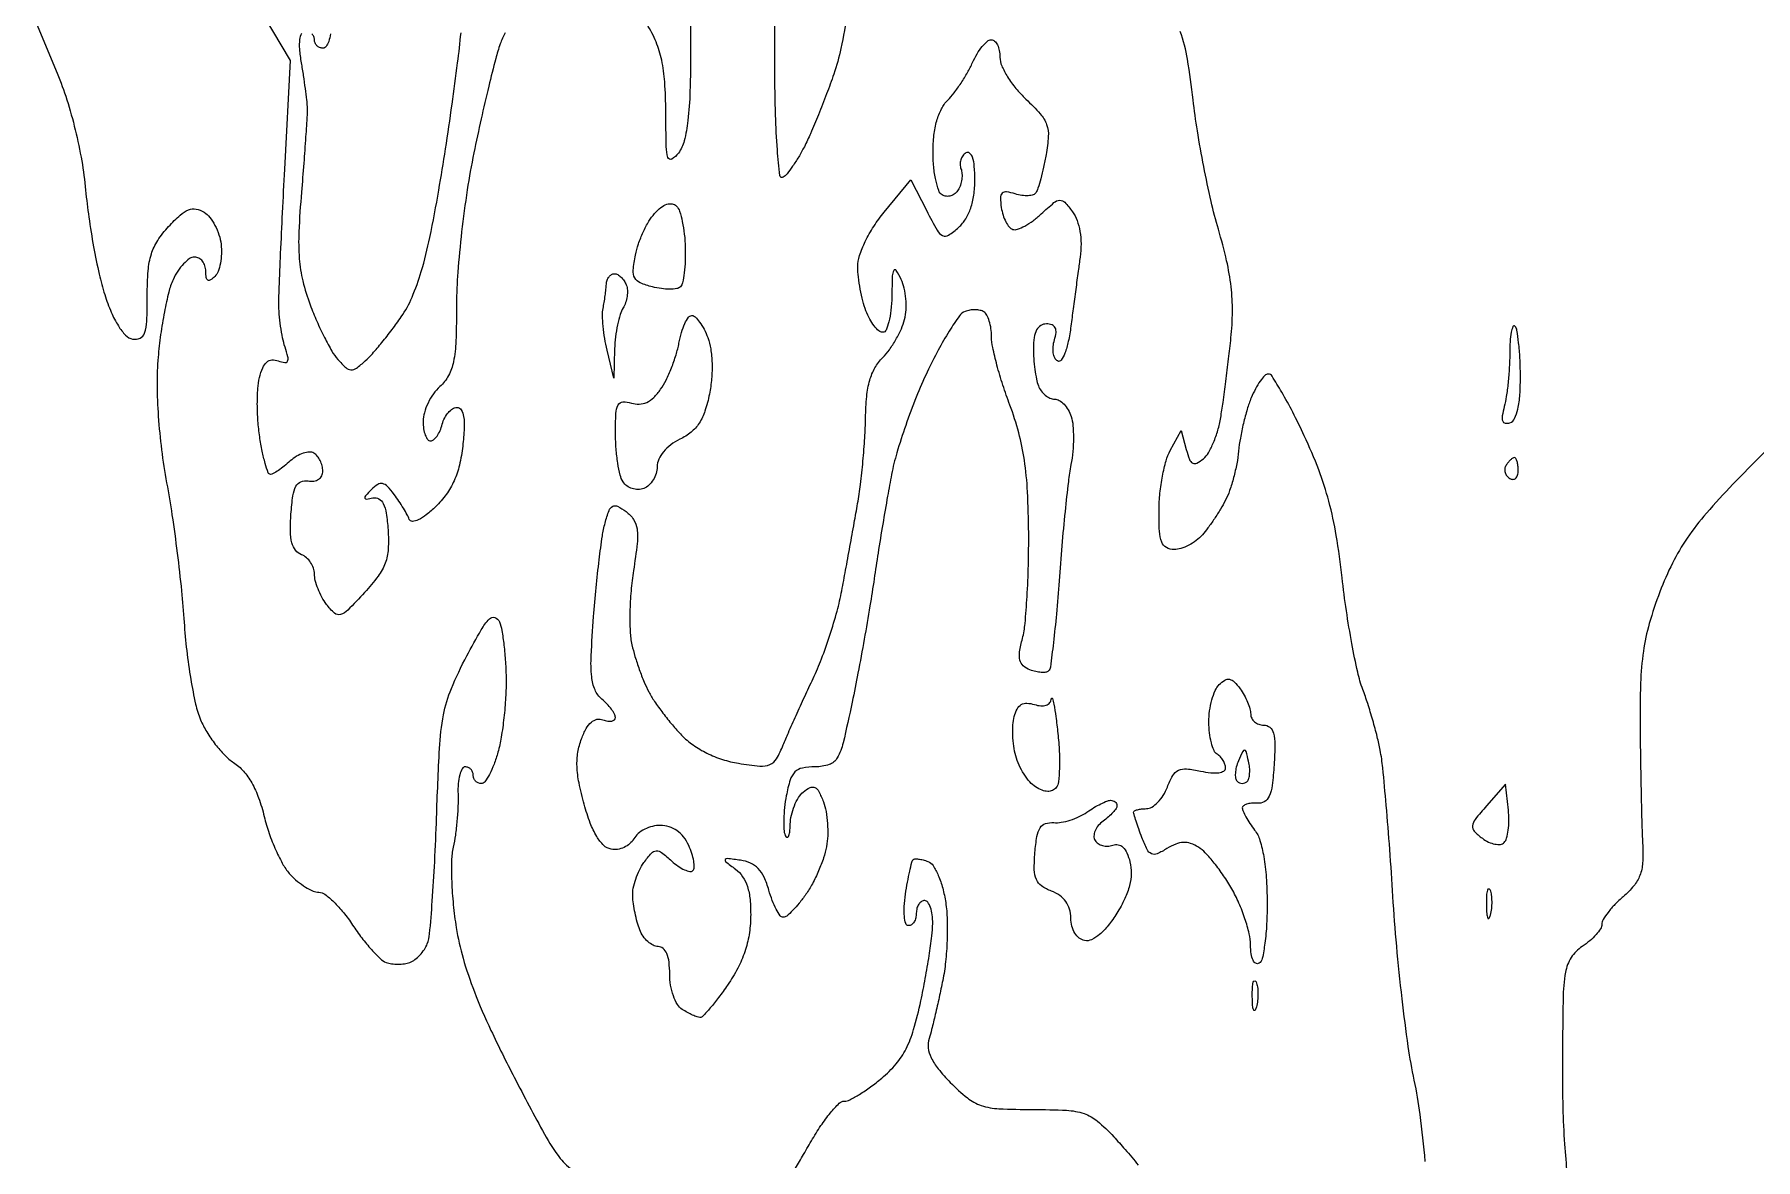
# Model space of a CAD drawing. Extents: x 0 to 102, y 0 to 135.
# Drawn here: x 0.04 to 17.46, y 80.71 to 92.1 of the extents above; entities that cross this region are included whole.
import ezdxf

# ---------------------------------------------------------------- set-up
doc = ezdxf.new("R2010")
doc.units = 0
doc.header["$MEASUREMENT"] = 0

msp = doc.modelspace()

# ---------------------------------------------------------------- linework, layer by layer
for points in [[(6.678936, 92.51144, -0.00402), (6.6834, 91.956308, -0.007301), (6.67706, 91.522135, -0.021903), (6.655429, 91.226362, -0.031359), (6.61829, 91.021681, -0.101689), (6.559191, 90.89772, -0.091161), (6.493083, 90.837185, -0.494094), (6.454229, 90.851731, -0.06884), (6.436603, 90.962867, -0.0038), (6.432291, 91.315714, 0.015223), (6.421702, 91.617573, 0.036484), (6.390814, 91.839255, 0.04545), (6.333631, 92.022667, 0.040151), (6.242336, 92.200929, 0.009376)], [(8.270333, 92.319406, -0.012733), (8.204164, 91.957018, -0.031495), (8.132412, 91.696786, -0.007265), (8.059871, 91.495903, -0.006094), (7.977283, 91.285012, -0.006156), (7.897094, 91.094154, -0.016797), (7.83424, 90.961901, -0.014877), (7.776968, 90.858788, -0.01704), (7.71606, 90.763936, -0.016349), (7.659425, 90.687488, -0.086949), (7.620708, 90.653045, -0.550099), (7.586562, 90.669635, -0.008512), (7.561517, 90.930625, -0.01258), (7.542784, 91.280505, -0.005604), (7.534879, 91.7421, -0.005231), (7.537247, 92.263222, -0.015493)], [(0.0423, 92.2563), (0.272424, 91.706077, -0.022749), (0.370387, 91.438236, -0.016593), (0.455538, 91.1329, -0.016427), (0.521286, 90.818154, -0.020398), (0.560738, 90.521677, 0.012662), (0.592858, 90.247986, 0.00962), (0.641399, 89.949828, 0.009744), (0.697797, 89.671775, 0.022339), (0.753615, 89.465503, 0.022302), (0.819839, 89.286054, 0.040643), (0.891833, 89.147556, 0.051778), (0.965393, 89.053568, 0.154721), (1.03635, 89.01515, 0.157209), (1.11188, 89.024458, 0.205546), (1.157831, 89.075716, 0.072207), (1.179588, 89.19444, 0.009271), (1.1844, 89.453938, -0.018676), (1.193851, 89.70689, -0.056275), (1.225918, 89.876252, -0.069999), (1.290197, 90.013026, -0.042103), (1.400792, 90.154573, -0.022042), (1.517674, 90.270041, -0.088881), (1.60242, 90.322929, -0.142042), (1.678281, 90.330422, -0.094165), (1.760342, 90.298449, -0.08719), (1.817226, 90.247208, -0.044585), (1.869603, 90.166297, -0.042494), (1.910059, 90.07073, -0.049447), (1.931264, 89.974411, -0.038834), (1.935148, 89.877974, -0.038786), (1.924078, 89.782055, -0.041618), (1.900926, 89.700195, -0.107053), (1.867814, 89.648774, -0.045985), (1.824926, 89.613125, -0.288834), (1.79775, 89.612058, -0.232891), (1.780849, 89.637299, -0.033115), (1.7766, 89.70138, 0.077269), (1.768058, 89.756323, 0.089961), (1.743312, 89.802953, 0.100774), (1.706497, 89.834125, 0.126091), (1.66328, 89.8452, 0.153229), (1.612449, 89.829248, 0.050867), (1.552515, 89.77775, 0.045026), (1.493734, 89.703452, 0.03797), (1.445338, 89.615583, 0.04616), (1.401912, 89.490945, 0.013154), (1.357799, 89.290586, 0.013127), (1.319723, 89.060714, 0.013565), (1.294246, 88.831653, 0.022937), (1.283759, 88.554169, 0.014904), (1.29592, 88.233438, 0.014241), (1.328659, 87.894105, 0.01455), (1.3805, 87.559621, -0.009037), (1.434561, 87.234526, -0.005516), (1.48719, 86.849012, -0.005527), (1.530915, 86.46574, -0.00976), (1.557322, 86.14839, 0.013248), (1.583227, 85.861318, 0.012742), (1.624545, 85.572248, 0.012773), (1.673939, 85.319508, 0.044337), (1.724243, 85.16092, 0.037691), (1.786742, 85.038225, 0.027862), (1.873064, 84.912637, 0.028409), (1.968552, 84.802593, 0.054869), (2.058391, 84.728496, -0.069045), (2.157205, 84.642195, -0.050151), (2.241527, 84.522773, -0.042698), (2.311667, 84.369527, -0.027118), (2.367768, 84.181302, 0.02498), (2.417523, 84.011727, 0.021912), (2.485864, 83.840206, 0.022504), (2.561403, 83.690752, 0.05933), (2.632106, 83.594086, 0.033159), (2.704769, 83.525783, 0.033624), (2.785501, 83.46803, 0.03565), (2.862324, 83.427794, 0.103164), (2.920795, 83.4156, -0.162974), (2.981753, 83.395189, -0.031063), (3.071792, 83.31806, -0.0302), (3.169836, 83.210681, -0.023755), (3.26294, 83.08355, 0.017092), (3.355861, 82.953057, 0.019731), (3.45334, 82.835528, 0.019193), (3.542806, 82.743312, 0.099261), (3.60254, 82.705505, 0.055802), (3.657224, 82.691255, 0.036072), (3.722547, 82.686588, 0.036055), (3.787918, 82.691361, 0.05542), (3.842759, 82.705696, 0.071345), (3.892904, 82.73367, 0.041683), (3.944066, 82.779883, 0.040755), (3.988517, 82.83583, 0.054091), (4.018619, 82.893391, 0.071664), (4.042106, 82.99339, 0.003657), (4.068912, 83.326519, 0.005774), (4.093383, 83.724348, 0.004149), (4.111891, 84.169155, -0.00483), (4.142, 84.869771, -0.033064), (4.182887, 85.212574, -0.052688), (4.262044, 85.477739, -0.023584), (4.418097, 85.807047, -0.00736), (4.564246, 86.071789, -0.060759), (4.646276, 86.181848, -0.284594), (4.702032, 86.196346, -0.227831), (4.74842, 86.153292, -0.051997), (4.772718, 86.065746, -0.012824), (4.793736, 85.917878, -0.012986), (4.809139, 85.746388, -0.012667), (4.815782, 85.5729, -0.01813), (4.811465, 85.387765, -0.012899), (4.793768, 85.180964, -0.013047), (4.7666, 84.984279, -0.026891), (4.733152, 84.83265, -0.022125), (4.693533, 84.711118, -0.032368), (4.647245, 84.608592, -0.033685), (4.600957, 84.534126, -0.241357), (4.564423, 84.5154, -0.104067), (4.53366, 84.521873, -0.098993), (4.507483, 84.540251, -0.096684), (4.48994, 84.567707, -0.094227), (4.4838, 84.6, 0.095923), (4.477548, 84.632291, 0.097158), (4.459706, 84.659749, 0.098643), (4.433076, 84.678132, 0.102243), (4.401776, 84.6846, 0.278316), (4.370843, 84.665936, 0.056909), (4.346661, 84.603833, 0.044921), (4.331611, 84.515006, 0.02823), (4.329334, 84.40965, -0.019506), (4.328815, 84.285408, -0.011814), (4.318996, 84.138648, -0.011829), (4.30233, 83.993204, -0.020337), (4.280687, 83.873189, 0.049212), (4.264026, 83.735868, 0.01489), (4.265577, 83.525658, 0.014759), (4.281396, 83.288751, 0.015557), (4.311016, 83.057335, 0.030931), (4.380527, 82.746862, 0.021927), (4.494869, 82.408573, 0.017898), (4.662858, 82.017348, 0.00936), (4.898303, 81.542247, 0.00472), (5.204074, 80.966569, 0.04006), (5.363929, 80.72139, 0.092748), (5.503967, 80.596575, 0.090838)], [(4.805442, 92.115006, 0.033955), (4.756124, 92.0025, 0.022953), (4.710453, 91.85452, 0.004101), (4.640215, 91.573896, 0.004423), (4.563462, 91.243427, 0.00398), (4.489721, 90.899822, 0.013158), (4.422631, 90.525026, 0.009229), (4.366042, 90.099977, 0.009319), (4.32693, 89.69065, 0.019159), (4.3146, 89.368984, -0.00854), (4.308211, 88.994948, -0.041461), (4.283454, 88.784372, -0.074414), (4.232908, 88.645238, -0.084756), (4.1454, 88.5339, 0.05554), (4.080638, 88.460693, 0.041195), (4.025902, 88.36748, 0.042002), (3.988512, 88.269529, 0.070292), (3.9762, 88.182388, 0.035849), (3.981655, 88.106407, 0.054285), (3.998153, 88.042276, 0.07102), (4.022286, 87.998317, 0.235972), (4.050933, 87.984, 0.181596), (4.082752, 87.99595, 0.059916), (4.116711, 88.033703, 0.050447), (4.147476, 88.08844, 0.038887), (4.169913, 88.1532, -0.053906), (4.194528, 88.217912, -0.061752), (4.231572, 88.272697, -0.071369), (4.274802, 88.309886, -0.14294), (4.317682, 88.3224, -0.259691), (4.361615, 88.297932, -0.101184), (4.386468, 88.230433, -0.051148), (4.392214, 88.11306, -0.014738), (4.377172, 87.931742, -0.030389), (4.343638, 87.739842, -0.046814), (4.289499, 87.580391, -0.050687), (4.210539, 87.443175, -0.044833), (4.102619, 87.318392, -0.024963), (4.008452, 87.236099, -0.054331), (3.927233, 87.185209, -0.095325), (3.867944, 87.169366, -0.331091), (3.836498, 87.189453, 0.034489), (3.814953, 87.236201, 0.010969), (3.776648, 87.30268, 0.010891), (3.73059, 87.3751, 0.011924), (3.682744, 87.443253, 0.029349), (3.615565, 87.523889, 0.153782), (3.56586, 87.551843, 0.197682), (3.516395, 87.542679, 0.053411), (3.453145, 87.491507, 0.010372), (3.393591, 87.429236, 0.234946), (3.386911, 87.406078, 0.400862), (3.401847, 87.395243, 0.019054), (3.4686, 87.406907, -0.18375), (3.528763, 87.39767, -0.154536), (3.572904, 87.35013, -0.074007), (3.602606, 87.252018, -0.018332), (3.621025, 87.084562, -0.032094), (3.622731, 86.889207, -0.075764), (3.592921, 86.747033, -0.071156), (3.520733, 86.61489, -0.025751), (3.383707, 86.450062, -0.008278), (3.213388, 86.271437, -0.122811), (3.14015, 86.226711, -0.266722), (3.079406, 86.240133, -0.048079), (2.998632, 86.32932, -0.036314), (2.951842, 86.402761, -0.029281), (2.912306, 86.487594, -0.030169), (2.88504, 86.570633, -0.064322), (2.8764, 86.637518, 0.083178), (2.866547, 86.69634, 0.065967), (2.837683, 86.754061, 0.066319), (2.794984, 86.801978, 0.086231), (2.744598, 86.832075, -0.138541), (2.684707, 86.876828, -0.100798), (2.648135, 86.951997, -0.061537), (2.633067, 87.068181, -0.01956), (2.638848, 87.242976, -0.016116), (2.658363, 87.429213, -0.085731), (2.689251, 87.526416, -0.182659), (2.73888, 87.570896, -0.134747), (2.81295, 87.578441, 0.077124), (2.871487, 87.577715, 0.114504), (2.919108, 87.596161, 0.129488), (2.949894, 87.631568, 0.115041), (2.961, 87.679199, 0.063651), (2.954331, 87.731371, 0.051655), (2.934583, 87.784241, 0.053394), (2.905494, 87.829887, 0.085999), (2.871069, 87.860395, 0.154149), (2.825752, 87.871854, 0.065827), (2.763675, 87.859937, 0.056367), (2.695565, 87.82839, 0.047335), (2.631758, 87.780788, -0.015849), (2.570781, 87.729023, -0.020018), (2.511099, 87.685311, -0.018491), (2.459229, 87.653142, -0.130269), (2.430772, 87.6456, -0.318393), (2.407949, 87.661773, -0.014838), (2.377604, 87.757112, -0.019939), (2.347787, 87.879702, -0.012469), (2.32224, 88.025216, -0.019732), (2.304503, 88.186711, -0.016801), (2.298276, 88.358026, -0.017129), (2.303206, 88.514406, -0.045063), (2.320599, 88.625108, -0.037032), (2.353404, 88.72412, -0.112151), (2.394253, 88.781663, -0.165446), (2.445641, 88.803521, -0.110611), (2.509438, 88.794135, 0.051126), (2.574978, 88.776401, 0.330108), (2.603633, 88.79116, 0.178896), (2.608127, 88.83445, 0.018472), (2.578541, 88.934493, -0.030869), (2.553929, 89.025996, -0.015359), (2.53357, 89.144369, -0.015184), (2.51993, 89.268729, -0.021555), (2.515951, 89.3799, -0.008297), (2.519684, 89.535962, -0.000983), (2.534401, 89.882212, -0.001175), (2.553675, 90.293798, -0.000963), (2.576151, 90.7335), (2.634491, 91.8333), (2.372467, 92.278444)], [(2.745877, 92.108072, 0.097943), (2.726114, 92.048809, 0.05405), (2.724289, 91.950807, 0.019403), (2.74216, 91.81215, -0.004246), (2.76306, 91.681384, -0.004298), (2.781646, 91.550815, -0.004189), (2.795891, 91.436914, -0.017474), (2.801493, 91.368, -0.025915), (2.801024, 91.285085, -0.001974), (2.78728, 91.061625, -0.002712), (2.768379, 90.795087, -0.002062), (2.744879, 90.50322, 0.009804), (2.718713, 90.100375, 0.030635), (2.723056, 89.828916, 0.040308), (2.758981, 89.60318, 0.02972), (2.83328, 89.36112, 0.014162), (2.900518, 89.195457, 0.013688), (2.977746, 89.031949, 0.013736), (3.053564, 88.89187, 0.04781), (3.11321, 88.808165, 0.027205), (3.192956, 88.72577, 0.176126), (3.245374, 88.703691, 0.172279), (3.300387, 88.720181, 0.025789), (3.391244, 88.794255, 0.028262), (3.462948, 88.866924, 0.009515), (3.559268, 88.980541, 0.009431), (3.661248, 89.110514, 0.010666), (3.754034, 89.23909, 0.050384), (3.86379, 89.438528, 0.028527), (3.957243, 89.698272, 0.021072), (4.044286, 90.044653, 0.008591), (4.134543, 90.522, 0.004091), (4.202643, 90.939968, 0.003268), (4.269407, 91.391507, 0.003303), (4.325713, 91.810292, 0.008346), (4.359567, 92.115823, -0.008141)], [(3.038719, 92.103739, -0.052819), (3.020409, 92.028541, -0.068986), (2.993365, 91.976863, -0.24231), (2.961, 91.9602, -0.099038), (2.928713, 91.966659, -0.097945), (2.901251, 91.985051, -0.097945), (2.882859, 92.012513, -0.099038), (2.8764, 92.0448, 0.110158), (2.869202, 92.077075, 0.099919), (2.84883, 92.104549, 0.094982)], [(14.118988, 80.690049, 0.008418), (14.066257, 81.165739, 0.020731), (14.007268, 81.5121, -0.017266), (13.946795, 81.852901, -0.006335), (13.884152, 82.338008, -0.006271), (13.829026, 82.870229, -0.007479), (13.790865, 83.3733, 0.002961), (13.759135, 83.84848, 0.003516), (13.723364, 84.296762, 0.003058), (13.688225, 84.674429, 0.022478), (13.662245, 84.8538, 0.014614), (13.632055, 84.990075, 0.007842), (13.587279, 85.156432, 0.007802), (13.536257, 85.324819, 0.012108), (13.486486, 85.468235, -0.034821), (13.434633, 85.642872, -0.008908), (13.375675, 85.931938, -0.009031), (13.320091, 86.265093, -0.009053), (13.276624, 86.599775, 0.013231), (13.217397, 87.027778, 0.024091), (13.143103, 87.372718, 0.025914), (13.040242, 87.691497, 0.018484), (12.893842, 88.03689, 0.008915), (12.776644, 88.276016, 0.013834), (12.666245, 88.477527, 0.008027), (12.568216, 88.639254, 0.25796), (12.529232, 88.6608, 0.205869), (12.495014, 88.646088, 0.034624), (12.448623, 88.589815, 0.032972), (12.400262, 88.511693, 0.023927), (12.356632, 88.419148, 0.025938), (12.316266, 88.305338, 0.013983), (12.27786, 88.161548, 0.013893), (12.246823, 88.01247, 0.021203), (12.229031, 87.881555, -0.024203), (12.210835, 87.753424, -0.017589), (12.178752, 87.613017, -0.017841), (12.138764, 87.481651, -0.036765), (12.096492, 87.382957, -0.016637), (12.046885, 87.29457, -0.011007), (11.984377, 87.196341, -0.011082), (11.919341, 87.103467, -0.02106), (11.862317, 87.03225, -0.052279), (11.801384, 86.975594, -0.041475), (11.72526, 86.92769, -0.042829), (11.646257, 86.894922, -0.077044), (11.577088, 86.8842, -0.12748), (11.498187, 86.904649, -0.176711), (11.450768, 86.959395, -0.079942), (11.428063, 87.068901, -0.013091), (11.423998, 87.28605, -0.023912), (11.433325, 87.45463, -0.021094), (11.458812, 87.628835, -0.021636), (11.495255, 87.783976, -0.058121), (11.538304, 87.888676), (11.649613, 88.089452), (11.700224, 87.895914, 0.026601), (11.731675, 87.79738, 0.181795), (11.764779, 87.759775, 0.250227), (11.807644, 87.759821, 0.05036), (11.873108, 87.803852, 0.090061), (11.923764, 87.864184, 0.030144), (11.974931, 87.967841, 0.028866), (12.018876, 88.091856, 0.029214), (12.048038, 88.219614, 0.00671), (12.071828, 88.374316, 0.002703), (12.100338, 88.586189, 0.002674), (12.128589, 88.814693, 0.003385), (12.152138, 89.026189, 0.024376), (12.167011, 89.294484, 0.030438), (12.153491, 89.54357, 0.027533), (12.108026, 89.808224, 0.015177), (12.025011, 90.125989, -0.015146), (11.951004, 90.409206, -0.008188), (11.876257, 90.761743, -0.008149), (11.811817, 91.123552, -0.012718), (11.769373, 91.437158, 0.014922), (11.711959, 91.847749, 0.041894), (11.639508, 92.128547, 0.040718)], [(17.766, 88.089027), (17.23234, 87.544756, 0.015585), (16.964662, 87.254171, 0.029047), (16.769689, 87.000415, 0.032451), (16.619928, 86.746091, 0.026189), (16.49209, 86.455893, 0.02103), (16.385682, 86.135358, 0.03407), (16.325742, 85.85463, 0.028053), (16.297908, 85.532345, 0.009714), (16.292942, 85.0653, 0.001677), (16.297173, 84.71711, 0.001699), (16.303726, 84.370488, 0.001652), (16.31145, 84.068898, 0.006956), (16.319201, 83.887983, -0.03074), (16.318369, 83.712147, -0.074869), (16.290702, 83.585846, -0.081813), (16.22895, 83.480059, -0.042352), (16.121409, 83.37054, 0.022968), (16.038486, 83.292389, 0.027706), (15.968429, 83.211489, 0.028189), (15.918208, 83.138384, 0.137244), (15.9048, 83.090457, -0.142962), (15.891721, 83.04565, -0.038943), (15.846876, 82.986147, -0.036056), (15.783083, 82.923665, -0.030735), (15.707611, 82.867297, 0.104743), (15.595444, 82.754373, 0.102388), (15.537547, 82.604764, 0.037128), (15.513296, 82.338873, 0.003233), (15.506324, 81.659797, 0.007219), (15.510836, 81.235718, 0.010733), (15.52811, 80.864834, 0.006859), (15.553153, 80.559088, 0.14606)], [(7.734445, 80.605857, 0.001985), (7.815035, 80.742526, 0.001347), (7.905758, 80.89875, -0.017553), (8.001946, 81.052673, -0.024526), (8.099193, 81.182557, -0.022541), (8.186685, 81.278995, -0.19983), (8.238585, 81.3006, 0.119204), (8.293838, 81.313963, 0.018997), (8.391537, 81.368941, 0.020119), (8.503708, 81.444174, 0.016415), (8.617574, 81.53325, 0.042064), (8.762974, 81.677306, 0.059525), (8.863805, 81.828865, 0.047376), (8.940583, 82.024801, 0.017026), (9.013256, 82.3158, 0.007241), (9.058493, 82.543394, 0.007212), (9.097184, 82.772508, 0.007095), (9.125252, 82.973598, 0.027938), (9.133828, 83.09835, 0.034585), (9.1288, 83.187463, 0.053033), (9.111076, 83.262659, 0.069527), (9.084431, 83.314309, 0.243575), (9.0522, 83.331, 0.148195), (9.019937, 83.321223, 0.098894), (8.992451, 83.293723, 0.082425), (8.973919, 83.252614, 0.064853), (8.9676, 83.2041, -0.060589), (8.961698, 83.155573, -0.079256), (8.944311, 83.114477, -0.097269), (8.918557, 83.086962, -0.157411), (8.888319, 83.0772, -0.330839), (8.860708, 83.097715, -0.049411), (8.846518, 83.169923, -0.039304), (8.844806, 83.272218, -0.022821), (8.857993, 83.39445, -0.006238), (8.878688, 83.518289, -0.008861), (8.900404, 83.627791, -0.005552), (8.921169, 83.718682, -0.116876), (8.933626, 83.743301, -0.2055), (8.951912, 83.75246, -0.041472), (8.989075, 83.751572, -0.037531), (9.035254, 83.743081, -0.027393), (9.084929, 83.727079, -0.160641), (9.137014, 83.68453, -0.039835), (9.189329, 83.58589, -0.036353), (9.234399, 83.456564, -0.028461), (9.264773, 83.311034, -0.030349), (9.279904, 83.139868, -0.016307), (9.278818, 82.927821, -0.016183), (9.26359, 82.710916, -0.024366), (9.235047, 82.523556, -0.003876), (9.198606, 82.350596, -0.003835), (9.159362, 82.177602, -0.003766), (9.122716, 82.026724, -0.014789), (9.09668, 81.934584, 0.107946), (9.088195, 81.840444, 0.081544), (9.117754, 81.74062, 0.057612), (9.189702, 81.627305, 0.02333), (9.311567, 81.490434, 0.030097), (9.484719, 81.333437, 0.089838), (9.62477, 81.257447, 0.067525), (9.804121, 81.224236, 0.012063), (10.145443, 81.216, -0.011658), (10.488787, 81.207993, -0.069353), (10.664651, 81.175061, -0.094475), (10.799684, 81.099176, -0.03105), (10.965235, 80.94105, -0.009483), (11.079618, 80.812537, -0.005303), (11.214102, 80.652131, -0.005289)]]:
    msp.add_lwpolyline(points, format="xyb")
for points in [[(9.727186, 92.0448, -0.195327), (9.760194, 92.031394, -0.086784), (9.788216, 91.992642, -0.066666), (9.807239, 91.935201, -0.0467), (9.8136, 91.867242, 0.104148), (9.831519, 91.782149, 0.035269), (9.890899, 91.669634, 0.033283), (9.976044, 91.551035, 0.032572), (10.076745, 91.44387, -0.023457), (10.221893, 91.294938, -0.094716), (10.286481, 91.186392, -0.10314), (10.303653, 91.066562, -0.030567), (10.280565, 90.881822, -0.008133), (10.254793, 90.755792, -0.009882), (10.226405, 90.638644, -0.008613), (10.198989, 90.541373, -0.065499), (10.1795, 90.498053, -0.177194), (10.151425, 90.475971, -0.06255), (10.100378, 90.466112, -0.052482), (10.036515, 90.468605, -0.040884), (9.968761, 90.484156, 0.038598), (9.880594, 90.504816, 0.236213), (9.83741, 90.490939, 0.208136), (9.819286, 90.446283, 0.030157), (9.827831, 90.346174, 0.039795), (9.845103, 90.270706, 0.045328), (9.873631, 90.202307, 0.05077), (9.908389, 90.150077, 0.142127), (9.944328, 90.125501, 0.167369), (9.991272, 90.126169, 0.037919), (10.065044, 90.159263, 0.035229), (10.148678, 90.212625, 0.027925), (10.2311, 90.281233, -0.011935), (10.360658, 90.396284, -0.159252), (10.418902, 90.419983, -0.229001), (10.469549, 90.399774, -0.027257), (10.548296, 90.303659, -0.071561), (10.594533, 90.21677, -0.044829), (10.623808, 90.105173, -0.040946), (10.634637, 89.978246, -0.035719), (10.625556, 89.8452, 0.001077), (10.60593, 89.703259, 0.00049), (10.580844, 89.517555, 0.000485), (10.554782, 89.321736, 0.000666), (10.531753, 89.145613, -0.01933), (10.505524, 88.990338, -0.039866), (10.470839, 88.872249, -0.06045), (10.433027, 88.800694, -0.398685), (10.396929, 88.793182, -0.147999), (10.369114, 88.824683, -0.07119), (10.353696, 88.876852, -0.061067), (10.352216, 88.940535, -0.052193), (10.36576, 89.00632, 0.046956), (10.381759, 89.08012, 0.147015), (10.373148, 89.129603, 0.191024), (10.340911, 89.158399, 0.088118), (10.284601, 89.1684, 0.137396), (10.226456, 89.152115, 0.133724), (10.18451, 89.107872, 0.088717), (10.159682, 89.031915, 0.034751), (10.152, 88.921519, 0.018051), (10.155768, 88.817185, 0.015472), (10.167084, 88.70785, 0.015746), (10.18358, 88.609129, 0.042363), (10.203351, 88.540819, 0.06731), (10.231356, 88.489657, 0.062494), (10.272561, 88.446309, 0.066625), (10.320142, 88.416951, 0.105337), (10.36685, 88.407, -0.135596), (10.413899, 88.394002, -0.067748), (10.462515, 88.355137, -0.059577), (10.505267, 88.297969, -0.053993), (10.535034, 88.230445, -0.056495), (10.552596, 88.141276, -0.021619), (10.557453, 88.014721, -0.021081), (10.550906, 87.875594, -0.024281), (10.532665, 87.743995, 0.017306), (10.506229, 87.571039, 0.003748), (10.473164, 87.270493, 0.003905), (10.4402, 86.921847, 0.003726), (10.412126, 86.567247, -0.004437), (10.385088, 86.231791, -0.006815), (10.355147, 85.941934, -0.002776), (10.324905, 85.695509, -0.165932), (10.305405, 85.655805, -0.163328), (10.278455, 85.642399, -0.048347), (10.231799, 85.640476, -0.042872), (10.1756, 85.648461, -0.034911), (10.117443, 85.666235, -0.08995), (10.049929, 85.707242, -0.1545), (10.016444, 85.763231, -0.097816), (10.01329, 85.847556, -0.023409), (10.041884, 85.985477, 0.040094), (10.067921, 86.136171, 0.008037), (10.088325, 86.408171, 0.008446), (10.101666, 86.726328, 0.007794), (10.10475, 87.0534, 0.011207), (10.092862, 87.469349, 0.02379), (10.06117, 87.789864, 0.028357), (10.004069, 88.067515, 0.025617), (9.9144, 88.346724, -0.012337), (9.843429, 88.54909, -0.012801), (9.783461, 88.752249, -0.012585), (9.740582, 88.930354, -0.052821), (9.729, 89.039681, 0.034856), (9.723324, 89.121002, 0.03959), (9.706391, 89.197258, 0.043376), (9.681661, 89.258404, 0.1374), (9.652034, 89.290582, 0.087076), (9.614297, 89.305649, 0.046493), (9.564231, 89.311341, 0.044408), (9.510464, 89.307655, 0.052347), (9.461209, 89.294457, 0.1487), (9.403252, 89.249323, 0.013757), (9.301511, 89.096182, 0.016772), (9.189126, 88.902311, 0.012382), (9.077443, 88.680832, 0.015566), (8.967477, 88.428619, 0.011294), (8.860294, 88.141636, 0.011428), (8.770851, 87.864315, 0.024364), (8.71723, 87.6456, 0.004469), (8.676502, 87.425238, 0.002172), (8.628209, 87.143023, 0.002154), (8.580475, 86.848788, 0.003106), (8.540993, 86.5881, -0.005274), (8.498296, 86.314209, -0.002834), (8.440158, 85.977262, -0.002822), (8.376985, 85.634332, -0.004422), (8.318394, 85.34025, -0.00608), (8.227212, 84.927978, -0.072381), (8.1676, 84.77624, -0.182818), (8.084935, 84.707972, -0.082351), (7.943996, 84.6846, 0.046615), (7.81449, 84.6725, 0.150519), (7.738883, 84.632645, 0.123851), (7.690373, 84.551797, 0.027142), (7.65157, 84.39304, 0.019381), (7.633883, 84.273329, 0.020447), (7.62592, 84.154729, 0.020583), (7.627455, 84.052422, 0.081398), (7.641058, 83.99119, 0.186114), (7.658148, 83.972811, 0.422272), (7.674225, 83.978596, 0.080544), (7.686574, 84.024002, 0.018694), (7.691921, 84.103191, -0.048394), (7.70374, 84.195941, -0.040337), (7.733503, 84.29078, -0.042038), (7.775499, 84.373711, -0.081504), (7.824098, 84.429636, -0.055386), (7.892794, 84.474847, -0.236213), (7.940464, 84.475204, -0.163945), (7.980935, 84.435053, -0.025266), (8.027091, 84.329963, -0.047408), (8.053528, 84.233907, -0.026025), (8.068362, 84.112714, -0.025717), (8.070665, 83.98705, -0.037148), (8.058764, 83.876618, -0.036501), (8.029525, 83.764257, -0.02026), (7.978542, 83.632055, -0.020114), (7.915766, 83.501701, -0.030489), (7.850011, 83.39445, -0.017846), (7.782748, 83.305349, -0.024087), (7.715376, 83.230141, -0.022442), (7.655439, 83.174609, -0.177424), (7.620477, 83.1618, -0.244655), (7.590031, 83.177646, -0.031362), (7.550378, 83.242567, -0.030886), (7.510286, 83.331417, -0.020996), (7.475365, 83.43675, 0.037807), (7.427065, 83.567554, 0.082615), (7.367427, 83.655828, 0.098328), (7.28989, 83.710688, 0.071938), (7.188177, 83.739507, 0.004745), (7.053447, 83.756161, 0.303227), (7.033342, 83.745813, 0.368089), (7.037395, 83.725693, 0.00574), (7.137728, 83.6486, -0.083254), (7.210028, 83.572681, -0.071755), (7.258155, 83.473459, -0.055223), (7.284501, 83.342146, -0.025374), (7.290954, 83.16751, -0.037114), (7.274872, 82.985217, -0.04077), (7.232086, 82.813125, -0.039404), (7.160368, 82.645343, -0.030835), (7.057771, 82.475867, -0.010121), (6.966568, 82.349791, -0.015097), (6.881359, 82.243703, -0.010042), (6.80726, 82.160396, -0.215413), (6.777644, 82.147895, -0.083357), (6.74975, 82.153297, -0.017517), (6.703682, 82.172375, -0.017905), (6.651194, 82.198606, -0.016115), (6.5988, 82.22941, -0.118461), (6.549615, 82.280006, -0.04879), (6.508805, 82.367158, -0.044222), (6.481189, 82.4744, -0.040937), (6.4719, 82.587664, 0.02955), (6.464752, 82.708506, 0.071205), (6.441745, 82.794873, 0.113127), (6.404114, 82.846725, 0.181375), (6.353526, 82.8657, -0.122135), (6.30336, 82.878139, -0.064162), (6.250528, 82.915402, -0.057923), (6.20318, 82.970194, -0.056276), (6.169122, 83.0349, -0.025569), (6.143382, 83.112328, -0.015801), (6.120742, 83.205563, -0.015837), (6.104167, 83.299339, -0.027294), (6.097146, 83.37828, -0.057251), (6.103462, 83.45681, -0.032383), (6.127979, 83.549205, -0.031908), (6.165227, 83.640361, -0.044947), (6.210459, 83.715557, -0.023722), (6.287269, 83.810774, -0.199561), (6.335908, 83.834306, -0.181028), (6.389602, 83.817607, -0.01897), (6.492274, 83.731542, 0.031068), (6.558252, 83.6789, 0.047038), (6.622039, 83.642604, 0.058801), (6.674982, 83.625887, 0.248372), (6.705756, 83.635356, 0.197298), (6.719458, 83.668147, 0.04216), (6.714544, 83.730971, 0.038055), (6.695858, 83.80786, 0.02827), (6.664161, 83.889341, 0.059062), (6.612346, 83.97471, 0.072698), (6.545018, 84.038979, 0.076931), (6.465493, 84.078722, 0.077629), (6.377924, 84.0924, 0.062922), (6.298197, 84.082327, 0.053712), (6.218822, 84.05257, 0.056192), (6.15162, 84.008708, 0.09278), (6.108327, 83.956808, -0.087857), (6.067778, 83.907222, -0.069855), (6.009488, 83.869812, -0.069656), (5.94297, 83.849817, -0.086284), (5.87841, 83.851058, -0.146307), (5.80335, 83.890318, -0.064777), (5.733309, 83.978915, -0.04626), (5.667679, 84.115783, -0.020858), (5.606315, 84.305413, -0.017656), (5.554174, 84.522287, -0.040057), (5.533903, 84.689609, -0.050388), (5.542489, 84.832064, -0.050651), (5.579404, 84.969663, -0.03544), (5.627029, 85.072374, -0.085821), (5.679198, 85.137385, -0.128948), (5.735749, 85.165887, -0.145201), (5.796276, 85.161155, 0.048697), (5.844445, 85.147871, 0.089069), (5.885069, 85.148111, 0.138856), (5.911701, 85.16129, 0.211924), (5.922, 85.184496, 0.12632), (5.912985, 85.219611, 0.033726), (5.881584, 85.268596, 0.031954), (5.837074, 85.321296, 0.028215), (5.784413, 85.370269, -0.121446), (5.715747, 85.463199, -0.07402), (5.682217, 85.596241, -0.036928), (5.676808, 85.810049, -0.00674), (5.701361, 86.205478, -0.005579), (5.726782, 86.498117, -0.006122), (5.75806, 86.78118, -0.005747), (5.790526, 87.022393, -0.030436), (5.817798, 87.152814, -0.020064), (5.857845, 87.279086, -0.183445), (5.894757, 87.322022, -0.250145), (5.943966, 87.322397, -0.03773), (6.030466, 87.268402, -0.089499), (6.106673, 87.188032, -0.114417), (6.141791, 87.092551, -0.059916), (6.142506, 86.94722, -0.010194), (6.105125, 86.672342, 0.017886), (6.080406, 86.466963, 0.015704), (6.069046, 86.25122, 0.015976), (6.071147, 86.055801, 0.044812), (6.089178, 85.920265, 0.018464), (6.120252, 85.802865, 0.012186), (6.164178, 85.670332, 0.012269), (6.213264, 85.54338, 0.023133), (6.260015, 85.44401, 0.027683), (6.31804, 85.347505, 0.012924), (6.403152, 85.228925, 0.01276), (6.499086, 85.108804, 0.017433), (6.591875, 85.006011, 0.047193), (6.707958, 84.906774, 0.038377), (6.848679, 84.823129, 0.03727), (7.005177, 84.759699, 0.038018), (7.168328, 84.720713, 0.015872), (7.385083, 84.693075, 0.121845), (7.485713, 84.708017, 0.165204), (7.552889, 84.766622, 0.035851), (7.621399, 84.906901, -0.00726), (7.672753, 85.029333, -0.002506), (7.750406, 85.204776, -0.002489), (7.837946, 85.397337, -0.002886), (7.923232, 85.57971, 0.019888), (8.007656, 85.777498, 0.011988), (8.092626, 86.017945, 0.011999), (8.165711, 86.261335, 0.020514), (8.213383, 86.46801, 0.000909), (8.251737, 86.674271, 0.000567), (8.295964, 86.916075, 0.000569), (8.339015, 87.154516, 0.001034), (8.373575, 87.3495, 0.012875), (8.402428, 87.54355, 0.007394), (8.427703, 87.778713, 0.007384), (8.446127, 88.015925, 0.012211), (8.453824, 88.21665, -0.020404), (8.465756, 88.434552, -0.045197), (8.49648, 88.597964, -0.058409), (8.548945, 88.724567, -0.069072), (8.627048, 88.827848, 0.040177), (8.695045, 88.907748, 0.02573), (8.761175, 89.010169, 0.025823), (8.81594, 89.117916, 0.043204), (8.849072, 89.213937, 0.049009), (8.86359, 89.311338, 0.033768), (8.861638, 89.422966, 0.034114), (8.844927, 89.531192, 0.057269), (8.814649, 89.617938, 0.025636), (8.764173, 89.710009, 0.575875), (8.739627, 89.709348, 0.116818), (8.724777, 89.654908, 0.004447), (8.719526, 89.44335, -0.022736), (8.711056, 89.305557, -0.036202), (8.690016, 89.189418, -0.041115), (8.661063, 89.105922, -0.297006), (8.627106, 89.0838, -0.181273), (8.588151, 89.098403, -0.04785), (8.541642, 89.147546, -0.042147), (8.495858, 89.217735, -0.032619), (8.457906, 89.300807, -0.028067), (8.426277, 89.400508, -0.017044), (8.399636, 89.521343, -0.017058), (8.381337, 89.643408, -0.02868), (8.3754, 89.746832, -0.079474), (8.393476, 89.859839, -0.03333), (8.45134, 90.003099, -0.030909), (8.537373, 90.15608, -0.028827), (8.643467, 90.30106), (8.911533, 90.626271), (9.072441, 90.31263, 0.0098), (9.178201, 90.116066, 0.147163), (9.233669, 90.062778, 0.271963), (9.29339, 90.066244, 0.036647), (9.396574, 90.146707, 0.07059), (9.467548, 90.231954, 0.056128), (9.518738, 90.34035, 0.049041), (9.549593, 90.4715, 0.033276), (9.5598, 90.624705, 0.018814), (9.554545, 90.764302, 0.06079), (9.53644, 90.855169, 0.147987), (9.507056, 90.897037, 0.314433), (9.469433, 90.899135, 0.098027), (9.437961, 90.869875, 0.081183), (9.417431, 90.828887, 0.079557), (9.410753, 90.782693, 0.088023), (9.419305, 90.738421, -0.076107), (9.429789, 90.690296, -0.04717), (9.427951, 90.632366, -0.046176), (9.415019, 90.574058, -0.060832), (9.392231, 90.52464, -0.085045), (9.3594, 90.487451, -0.093512), (9.317061, 90.464793, -0.10041), (9.271908, 90.460046, -0.115046), (9.230859, 90.473854, -0.171728), (9.194371, 90.519245, -0.030871), (9.16443, 90.625274, -0.030148), (9.143688, 90.759579, -0.023241), (9.1368, 90.907693, -0.027369), (9.146182, 91.078961, -0.041387), (9.174684, 91.225443, -0.048735), (9.221148, 91.344428, -0.07811), (9.28485, 91.43261, 0.032457), (9.349051, 91.506313, 0.016756), (9.419942, 91.60599, 0.016585), (9.486253, 91.713776, 0.024092), (9.536836, 91.81331, -0.02896), (9.582966, 91.901936, -0.037608), (9.635625, 91.9768, -0.041332), (9.687056, 92.029755, -0.181294)], [(6.539802, 90.361038, -0.119717), (6.571497, 90.309003, -0.024799), (6.599168, 90.204654, -0.024739), (6.619749, 90.077251, -0.021121), (6.629055, 89.941513, -0.016205), (6.628224, 89.807397, -0.021072), (6.618318, 89.68496, -0.019288), (6.60214, 89.585627, -0.147399), (6.580014, 89.544414, -0.159255), (6.543087, 89.525678, -0.037191), (6.472945, 89.520101, -0.034698), (6.387342, 89.52562, -0.028046), (6.296877, 89.543002, -0.037612), (6.173127, 89.584162, -0.172533), (6.118004, 89.63429, -0.147809), (6.102284, 89.712801, -0.025386), (6.124742, 89.864861, -0.033643), (6.155363, 89.977848, -0.024935), (6.203586, 90.097962, -0.025407), (6.260813, 90.207235, -0.050624), (6.318626, 90.285798, -0.041019), (6.383259, 90.346402, -0.086048), (6.44353, 90.379295, -0.124746), (6.496313, 90.383511, -0.155455)], [(5.912949, 89.676, -0.127297), (5.945064, 89.667689, -0.063744), (5.97909, 89.642682, -0.057018), (6.00976, 89.605957, -0.053919), (6.032022, 89.562578, -0.078095), (6.043167, 89.510424, -0.047824), (6.040589, 89.447451, -0.046657), (6.025733, 89.383928, -0.06042), (6.000068, 89.329928, 0.06919), (5.970293, 89.26435, 0.021298), (5.943838, 89.158744, 0.020858), (5.923999, 89.036707, 0.021463), (5.914636, 88.9146), (5.90468, 88.6185), (5.837563, 88.902557, -0.017651), (5.813856, 89.021503, -0.016722), (5.798093, 89.143987, -0.016945), (5.79146, 89.253204, -0.05474), (5.797449, 89.325557, 0.008132), (5.808265, 89.386481, 0.005867), (5.818423, 89.45475, 0.005927), (5.826551, 89.519898, 0.012783), (5.830927, 89.57025, -0.06886), (5.839063, 89.610668, -0.081066), (5.857691, 89.644936, -0.093394), (5.883627, 89.667907, -0.135471)], [(6.694909, 89.253, -0.196338), (6.73026, 89.238562, -0.041926), (6.774475, 89.187277, -0.037906), (6.819023, 89.114931, -0.028215), (6.857253, 89.029263, -0.053958), (6.887062, 88.915145, -0.029743), (6.899784, 88.771329, -0.027991), (6.895504, 88.61404, -0.027991), (6.873681, 88.458213, -0.030742), (6.828715, 88.286818, -0.065125), (6.769345, 88.163314, -0.076752), (6.68752, 88.072133, -0.059786), (6.575023, 88.000534, 0.049338), (6.482839, 87.944527, 0.058644), (6.409198, 87.874295, 0.066243), (6.36123, 87.797725, 0.107246), (6.345, 87.722929, -0.074217), (6.334878, 87.655111, -0.064366), (6.305215, 87.589549, -0.06686), (6.261345, 87.536065, -0.096273), (6.209562, 87.503717, -0.089203), (6.152183, 87.492773, -0.07897), (6.091946, 87.501697, -0.080028), (6.038147, 87.528647, -0.095843), (5.999357, 87.569822, -0.082556), (5.970337, 87.638513, -0.019729), (5.946173, 87.760507, -0.019746), (5.929288, 87.904659, -0.018395), (5.923295, 88.053151, -0.011233), (5.927251, 88.262235, -0.108396), (5.94973, 88.34765, -0.269515), (5.997605, 88.378404, -0.08818), (6.084008, 88.366983, 0.087102), (6.164246, 88.356201, 0.100445), (6.239119, 88.374557, 0.084723), (6.310276, 88.424256, 0.045297), (6.379696, 88.506417, 0.038464), (6.434702, 88.599417, 0.019957), (6.489419, 88.72283, 0.019722), (6.5358, 88.854798, 0.028279), (6.565503, 88.975135, -0.025269), (6.591097, 89.081577, -0.037354), (6.625019, 89.171377, -0.041832), (6.661721, 89.235559, -0.246763)], [(15.025897, 89.144903, 0.534606), (15.00599, 89.14094, 0.051449), (14.989047, 89.08408, 0.031096), (14.977122, 88.988884, 0.014741), (14.973045, 88.86525, -0.013763), (14.968651, 88.72361, -0.011132), (14.956374, 88.571992, -0.011292), (14.938762, 88.432555, -0.028326), (14.917916, 88.332224, 0.024037), (14.897519, 88.238114, 0.124718), (14.901882, 88.185539, 0.276654), (14.927882, 88.163637, 0.121085), (14.97454, 88.167413, 0.203504), (15.022765, 88.20999, 0.056961), (15.056278, 88.307134, 0.039998), (15.076443, 88.451849, 0.016747), (15.081367, 88.648743, 0.010718), (15.076158, 88.822767, 0.014996), (15.063516, 88.977831, 0.011273), (15.046452, 89.104529, 0.158552)], [(15.021493, 87.8148, 0.145859), (15.003862, 87.809545, 0.040575), (14.980847, 87.791666, 0.037297), (14.956888, 87.766188, 0.031646), (14.935513, 87.736046, 0.108373), (14.923533, 87.701927, 0.099685), (14.926394, 87.664816, 0.095498), (14.943694, 87.630425, 0.090427), (14.97282, 87.604153, 0.136093), (15.005472, 87.594656, 0.190788), (15.033543, 87.605367, 0.140899), (15.052488, 87.636317, 0.067432), (15.0588, 87.682907, 0.026751), (15.056094, 87.733446, 0.042195), (15.047841, 87.776056, 0.051652), (15.035886, 87.806087, 0.279105)], [(12.244719, 85.475229, -0.031657), (12.285628, 85.411135, -0.027639), (12.320204, 85.339471, -0.028632), (12.344177, 85.271049, -0.070055), (12.3516, 85.21833, 0.11804), (12.361712, 85.176095, 0.100607), (12.390239, 85.140127, 0.092576), (12.4329, 85.115977, 0.082808), (12.483135, 85.1076, -0.176746), (12.545461, 85.084858, -0.154644), (12.582718, 85.025981, -0.067366), (12.596725, 84.912482, -0.013087), (12.588885, 84.70575, -0.014375), (12.569494, 84.497449, -0.074545), (12.538713, 84.386398, -0.161218), (12.489096, 84.331937, -0.148942), (12.41505, 84.31565, 0.037888), (12.358343, 84.315846, 0.059279), (12.31049, 84.306608, 0.081014), (12.278002, 84.290073, 0.238982), (12.267, 84.26837, 0.109294), (12.274183, 84.235903, 0.018071), (12.303487, 84.17844, 0.019103), (12.343654, 84.112321, 0.01586), (12.391209, 84.04512, -0.087765), (12.44472, 83.94042, -0.031346), (12.483887, 83.776631, -0.026286), (12.509072, 83.566871, -0.015546), (12.518109, 83.314843, -0.013979), (12.512989, 83.094181, -0.020138), (12.495158, 82.899706, -0.016432), (12.46933, 82.744173, -0.207868), (12.4362, 82.6965, -0.276421), (12.40325, 82.696032, -0.154013), (12.375267, 82.726678, -0.075676), (12.356477, 82.791217, -0.031608), (12.350208, 82.881857, 0.05642), (12.336599, 82.996091, 0.023029), (12.293719, 83.146715, 0.022434), (12.232296, 83.305898, 0.02664), (12.159858, 83.449788, 0.019329), (12.076664, 83.582986, 0.019017), (11.983003, 83.710107, 0.01929), (11.892549, 83.815005, 0.065911), (11.823142, 83.872171, 0.058438), (11.744094, 83.909445, 0.092736), (11.670193, 83.919779, 0.085322), (11.593227, 83.902871, 0.04297), (11.504421, 83.857497, -0.035851), (11.405533, 83.805185, -0.210441), (11.348154, 83.805181, -0.175973), (11.303185, 83.848191, -0.023996), (11.250328, 83.969371, -0.005174), (11.218487, 84.055801, -0.007), (11.191619, 84.134596, -0.004905), (11.170747, 84.200936, -0.073886), (11.1672, 84.224807, -0.277926), (11.175749, 84.238999, -0.0522), (11.205092, 84.250792, -0.042516), (11.246767, 84.258931, -0.026979), (11.296194, 84.2616, 0.139649), (11.351633, 84.277392, 0.061279), (11.411657, 84.325675, 0.05389), (11.466834, 84.396287, 0.048113), (11.50812, 84.479728, -0.039701), (11.563078, 84.595658, -0.150802), (11.621078, 84.649627, -0.136871), (11.702874, 84.664343, -0.030549), (11.844426, 84.642206, 0.026446), (11.947939, 84.625148, 0.057799), (12.028209, 84.625552, 0.095241), (12.079485, 84.642, 0.274199), (12.0978, 84.672885, 0.083801), (12.091573, 84.709776, 0.05344), (12.072949, 84.749214, 0.051998), (12.045562, 84.785099, 0.065454), (12.0132, 84.8115, -0.154739), (11.980524, 84.849503, -0.037412), (11.953451, 84.928969, -0.034862), (11.934817, 85.029174, -0.028549), (11.9286, 85.137973, -0.034215), (11.936317, 85.250616, -0.033176), (11.959332, 85.362349, -0.035011), (11.99298, 85.457635, -0.094265), (12.033219, 85.516779, -0.05915), (12.09086, 85.562187, -0.187931), (12.138295, 85.570698, -0.152155), (12.185627, 85.545088, -0.035379)], [(10.399778, 85.023, -0.014974), (10.414404, 84.838766, -0.019673), (10.41608, 84.670089, -0.017505), (10.407182, 84.532129, -0.146624), (10.38366, 84.475001, -0.118907), (10.345524, 84.44587, -0.112133), (10.297446, 84.436509, -0.087151), (10.240125, 84.448421, -0.046029), (10.175177, 84.481474, -0.073507), (10.116647, 84.531731, -0.036067), (10.057658, 84.610556, -0.034803), (10.007071, 84.702987, -0.042492), (9.973627, 84.795681, -0.032062), (9.953884, 84.894487, -0.02385), (9.94439, 85.005348, -0.024299), (9.945538, 85.111185, -0.049125), (9.958609, 85.193431, -0.057494), (9.988452, 85.270227, -0.137055), (10.030164, 85.314297, -0.14532), (10.086923, 85.328902, -0.067744), (10.162487, 85.315771, 0.053892), (10.229225, 85.302267, 0.108489), (10.282254, 85.308886, 0.145609), (10.317817, 85.334786, 0.133033), (10.33499, 85.376849, -0.800518), (10.344685, 85.377798, -0.034307), (10.359709, 85.318879, -0.01285), (10.379209, 85.194406, -0.005132)], [(12.329871, 84.741428, 0.007526), (12.304866, 84.840207, 0.331063), (12.289054, 84.852693, 0.299388), (12.271083, 84.841606, 0.006675), (12.227341, 84.744401, 0.039133), (12.206035, 84.682458, 0.047311), (12.196335, 84.621768, 0.054202), (12.198595, 84.570843, 0.159521), (12.214249, 84.539951, 0.093268), (12.238174, 84.523604, 0.096401), (12.266127, 84.517318, 0.09918), (12.293747, 84.522023, 0.105125), (12.316778, 84.536978, 0.13795), (12.333441, 84.566681, 0.043304), (12.341158, 84.617569, 0.039523), (12.34024, 84.678566, 0.03472)], [(14.959212, 84.247175), (14.9319, 84.508065), (14.739049, 84.290238, 0.012433), (14.623643, 84.153166, 0.137627), (14.595921, 84.087848, 0.228503), (14.614022, 84.033486, 0.040984), (14.696749, 83.961201, 0.048786), (14.759499, 83.923695, 0.062099), (14.823524, 83.902677, 0.075345), (14.879137, 83.900298, 0.16834), (14.916912, 83.918138, 0.135007), (14.942055, 83.961282, 0.032861), (14.958053, 84.042903, 0.031314), (14.964548, 84.142302, 0.026744)], [(10.932224, 84.3462, -0.080857), (10.957347, 84.34211, -0.091704), (10.978678, 84.330301, -0.100721), (10.99294, 84.312719, -0.120769), (10.998, 84.292077, -0.153825), (10.989409, 84.264813, -0.029782), (10.956926, 84.223818, -0.029146), (10.911708, 84.178824, -0.02332), (10.858175, 84.135711, 0.061008), (10.80903, 84.089629, 0.075115), (10.776442, 84.035966, 0.089504), (10.764815, 83.983295, 0.149168), (10.776285, 83.939729, 0.108121), (10.807539, 83.907431, 0.08187), (10.852641, 83.887125, 0.077324), (10.90441, 83.881653, 0.079514), (10.954867, 83.892287, -0.141168), (11.010061, 83.897041, -0.145299), (11.058616, 83.871569, -0.097887), (11.098928, 83.813139, -0.040741), (11.129873, 83.722006, -0.067763), (11.142676, 83.606702, -0.056495), (11.125754, 83.484499, -0.0477), (11.077738, 83.351225, -0.028119), (10.996923, 83.202358, -0.029205), (10.910459, 83.079163, -0.049404), (10.822839, 82.988638, -0.063495), (10.740712, 82.93528, -0.161907), (10.671158, 82.926307, -0.11937), (10.615918, 82.951663, -0.087975), (10.570996, 83.002129, -0.076245), (10.541381, 83.072243, -0.059536), (10.530771, 83.154335, 0.068573), (10.517338, 83.245359, 0.084873), (10.479904, 83.322301, 0.083828), (10.418592, 83.383124, 0.065046), (10.335266, 83.426953, -0.063381), (10.23601, 83.478741, -0.140368), (10.182507, 83.544314, -0.099561), (10.161601, 83.643863, -0.022767), (10.167994, 83.816631, -0.020584), (10.188435, 83.981064, -0.099347), (10.221711, 84.068701, -0.175694), (10.27571, 84.110785, -0.100845), (10.358723, 84.120221, 0.064339), (10.434089, 84.123288, 0.033934), (10.52527, 84.145313, 0.03311), (10.617014, 84.181008, 0.043469), (10.694797, 84.225971, -0.016444), (10.765338, 84.271999, -0.019127), (10.835347, 84.310883, -0.01846), (10.896458, 84.339045, -0.099049)], [(14.775892, 83.43836, 0.31318), (14.760765, 83.448256, 0.333666), (14.747056, 83.437355, 0.052471), (14.738395, 83.380078, 0.014395), (14.736893, 83.2887, 0.012823), (14.740328, 83.19833, 0.080377), (14.750563, 83.153416, 0.597527), (14.764109, 83.151932, 0.087174), (14.779027, 83.18456, 0.037336), (14.790863, 83.249499, 0.029507), (14.794194, 83.320849, 0.030339), (14.789299, 83.387774, 0.06278)], [(12.407092, 82.50776, -0.06278), (12.420499, 82.457174, -0.030339), (12.425394, 82.390249, -0.029507), (12.422063, 82.318899, -0.037336), (12.410227, 82.25396, -0.087174), (12.395309, 82.221332, -0.597527), (12.381763, 82.222816, -0.080377), (12.371528, 82.26773, -0.012823), (12.368093, 82.3581, -0.014395), (12.369595, 82.449478, -0.052471), (12.378256, 82.506755, -0.333666), (12.391965, 82.517656, -0.31318)]]:
    msp.add_lwpolyline(points, format="xyb", close=True)

doc.saveas('drawing.dxf')
